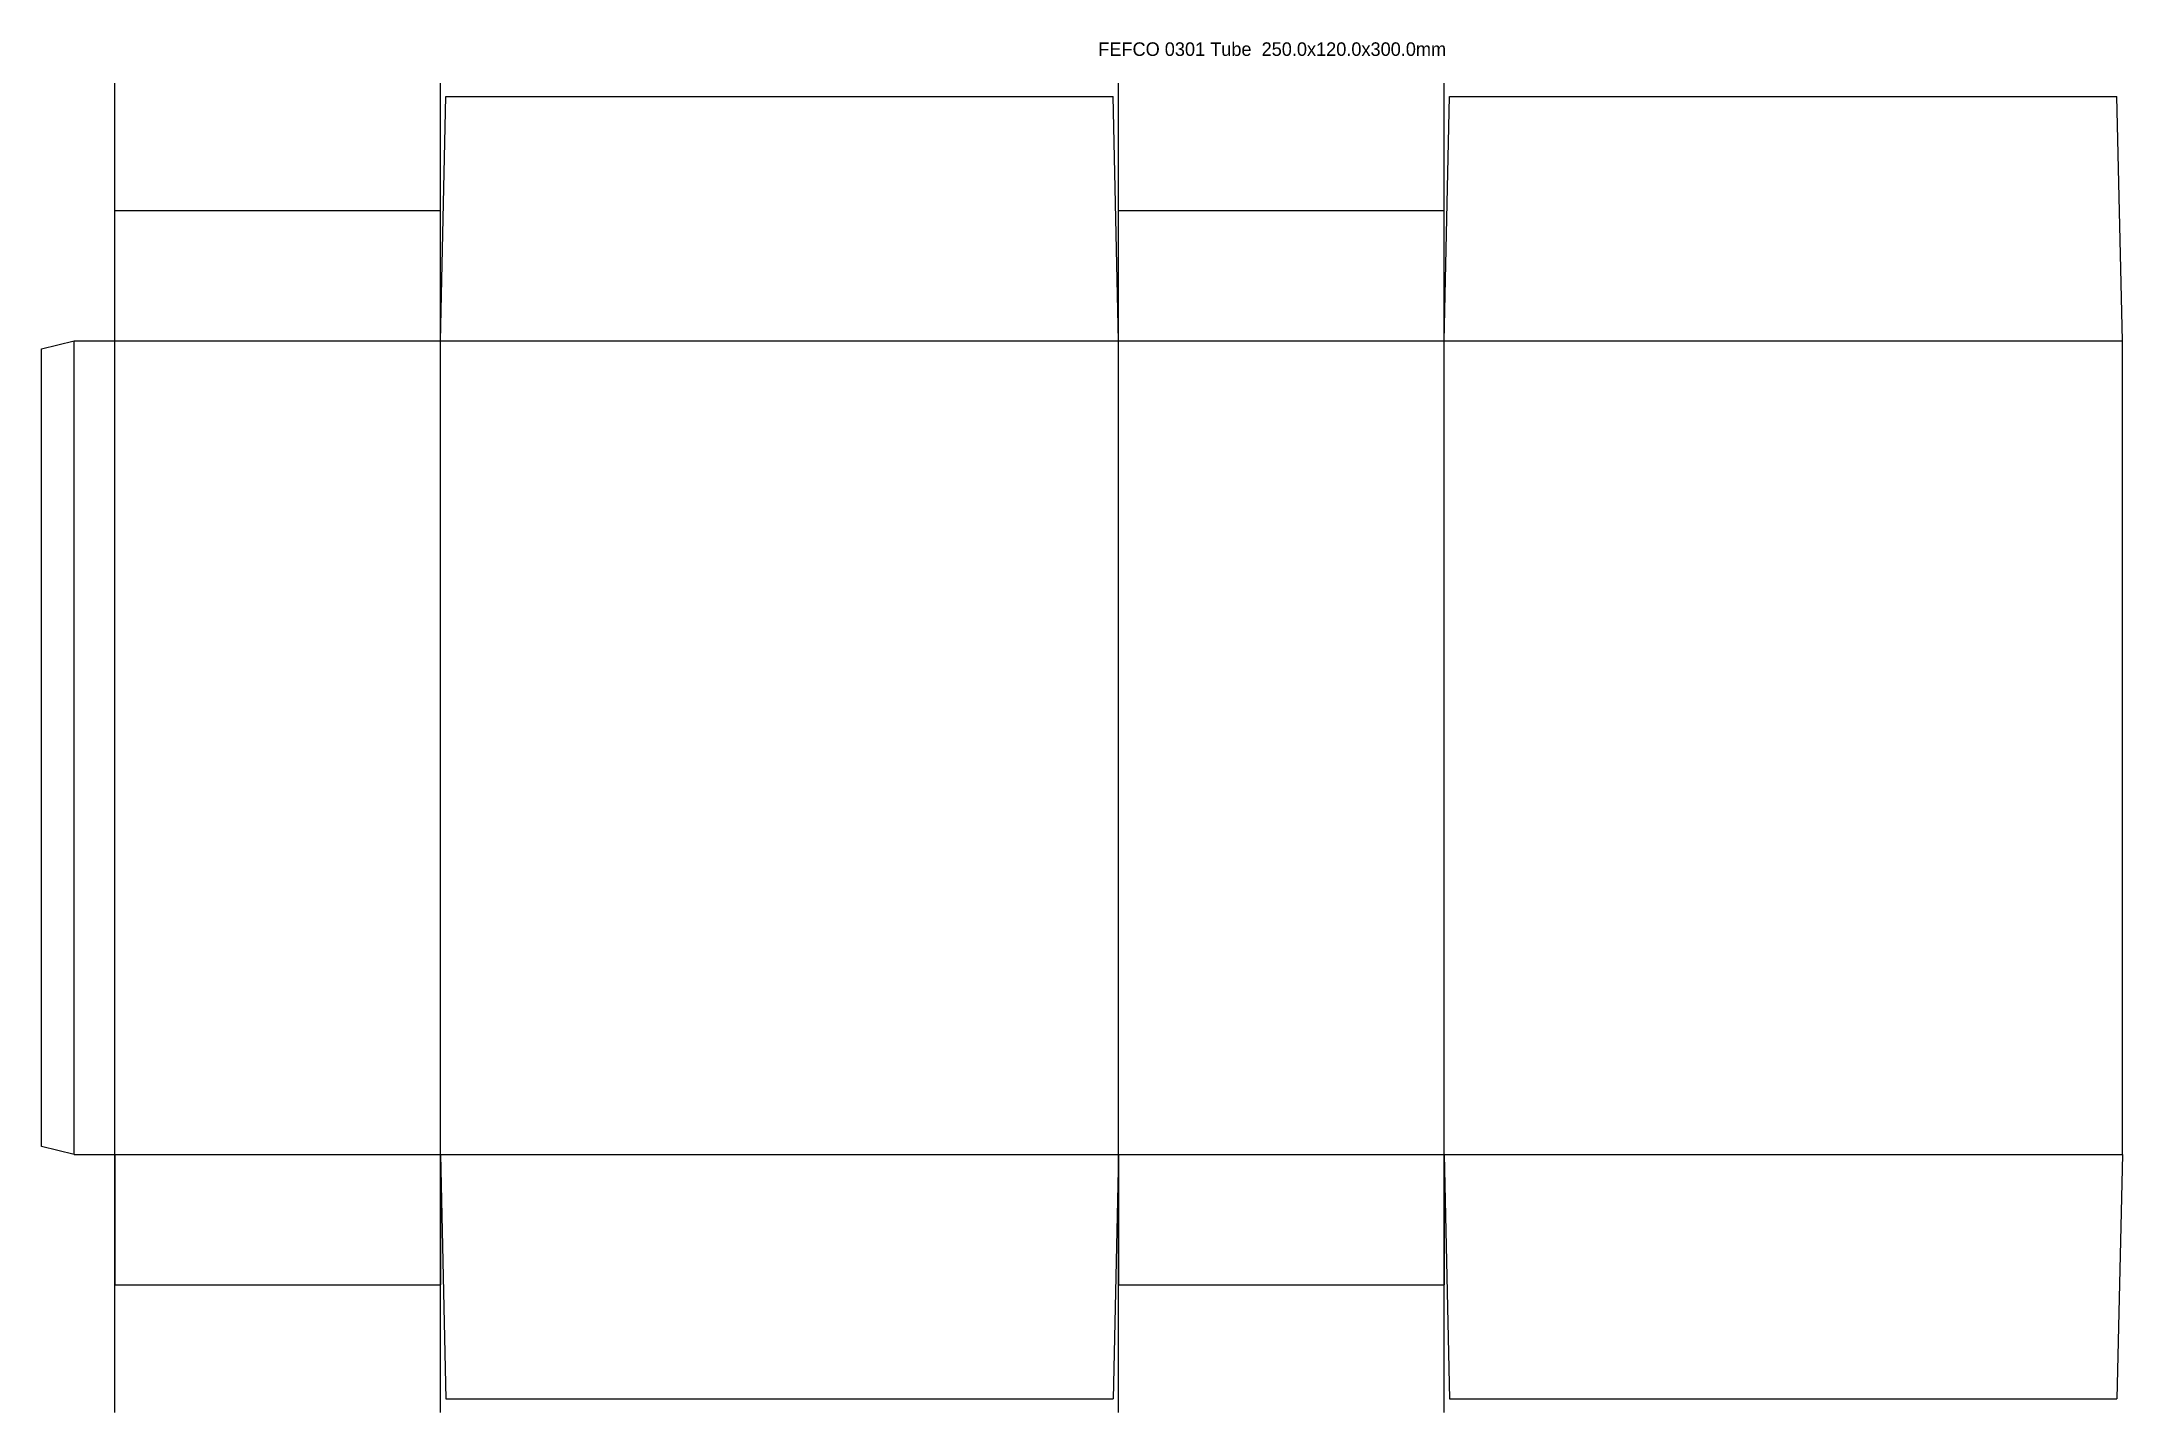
# Model space of a CAD drawing. Header units: metres. Extents: x -12 to 755, y -95 to 410.
import ezdxf

# ---------------------------------------------------------------- set-up
doc = ezdxf.new("R2010")
doc.units = ezdxf.units.M
for name, color, linetype in [('CREASE', 5, 'Continuous'), ('CUT', 1, 'Continuous'), ('DIMENSION', 3, 'Continuous')]:
    doc.layers.add(name, color=color, linetype=linetype)

msp = doc.modelspace()

# ---------------------------------------------------------------- linework, layer by layer
at = {"layer": 'CREASE'}
for p, q in [((15, -95), (15, 395)), ((135, -95), (135, 395)), ((385, -95), (385, 395)), ((505, -95), (505, 395))]:
    msp.add_line(p, q, dxfattribs=at)
at = {"layer": 'CUT'}
for p, q in [((135, 300), (137, 390)), ((137, 390), (383, 390)), ((385, 300), (383, 390)), ((505, 300), (507, 390)), ((507, 390), (753, 390)), ((755, 300), (753, 390)), ((15, 300), (15, 348)), ((15, 348), (135, 348)), ((135, 300), (135, 348)), ((385, 300), (385, 348)), ((385, 348), (505, 348)), ((505, 300), (505, 348)), ((-12, 297), (0, 300)), ((0, 300), (755, 300)), ((0, 0), (0, 300)), ((755, 0), (755, 300)), ((-12, 3), (-12, 297)), ((0, 0), (-12, 3)), ((0, 0), (755, 0)), ((15, 0), (15, -48)), ((135, 0), (135, -48)), ((135, 0), (137, -90)), ((385, 0), (383, -90)), ((385, 0), (385, -48)), ((505, 0), (505, -48)), ((505, 0), (507, -90)), ((755, 0), (753, -90)), ((15, -48), (135, -48)), ((385, -48), (505, -48)), ((137, -90), (383, -90)), ((507, -90), (753, -90))]:
    msp.add_line(p, q, dxfattribs=at)

# ---------------------------------------------------------------- texts
at = {"layer": 'DIMENSION'}
msp.add_text('FEFCO 0301 Tube  250.0x120.0x300.0mm', height=5, dxfattribs=at).set_placement((377.5, 405))

doc.saveas('drawing.dxf')
